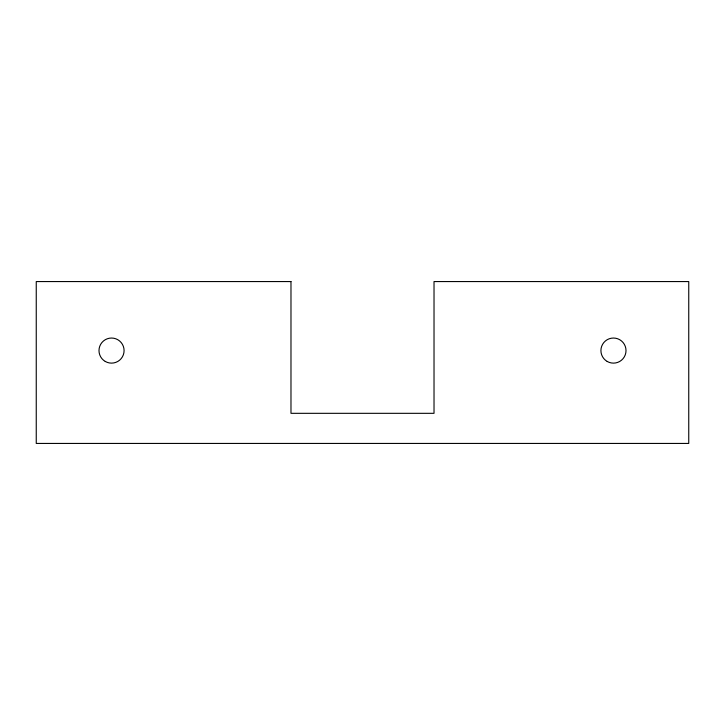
<?xml version="1.0" encoding="UTF-8"?>
<svg xmlns="http://www.w3.org/2000/svg" width="725" height="725" viewBox="0 0 725 725"><rect width="100%" height="100%" fill="white"/><g stroke="black" fill="none" stroke-linecap="round" stroke-linejoin="round"><path stroke-width="1.09" d="M290.979 281.563L36.25 281.563L36.25 443.437L688.75 443.437L688.75 281.563L434.021 281.563L434.021 413.322L290.979 413.322L290.979 281.563M105.261 361.449A12.552 12.552 0 0 0 124.084 350.583A12.552 12.552 0 0 0 105.261 339.717A12.552 12.552 0 0 0 105.261 361.449M607.188 361.449A12.552 12.552 0 0 0 626.01 350.583A12.552 12.552 0 0 0 607.188 339.717A12.552 12.552 0 0 0 607.188 361.449"/></g></svg>
